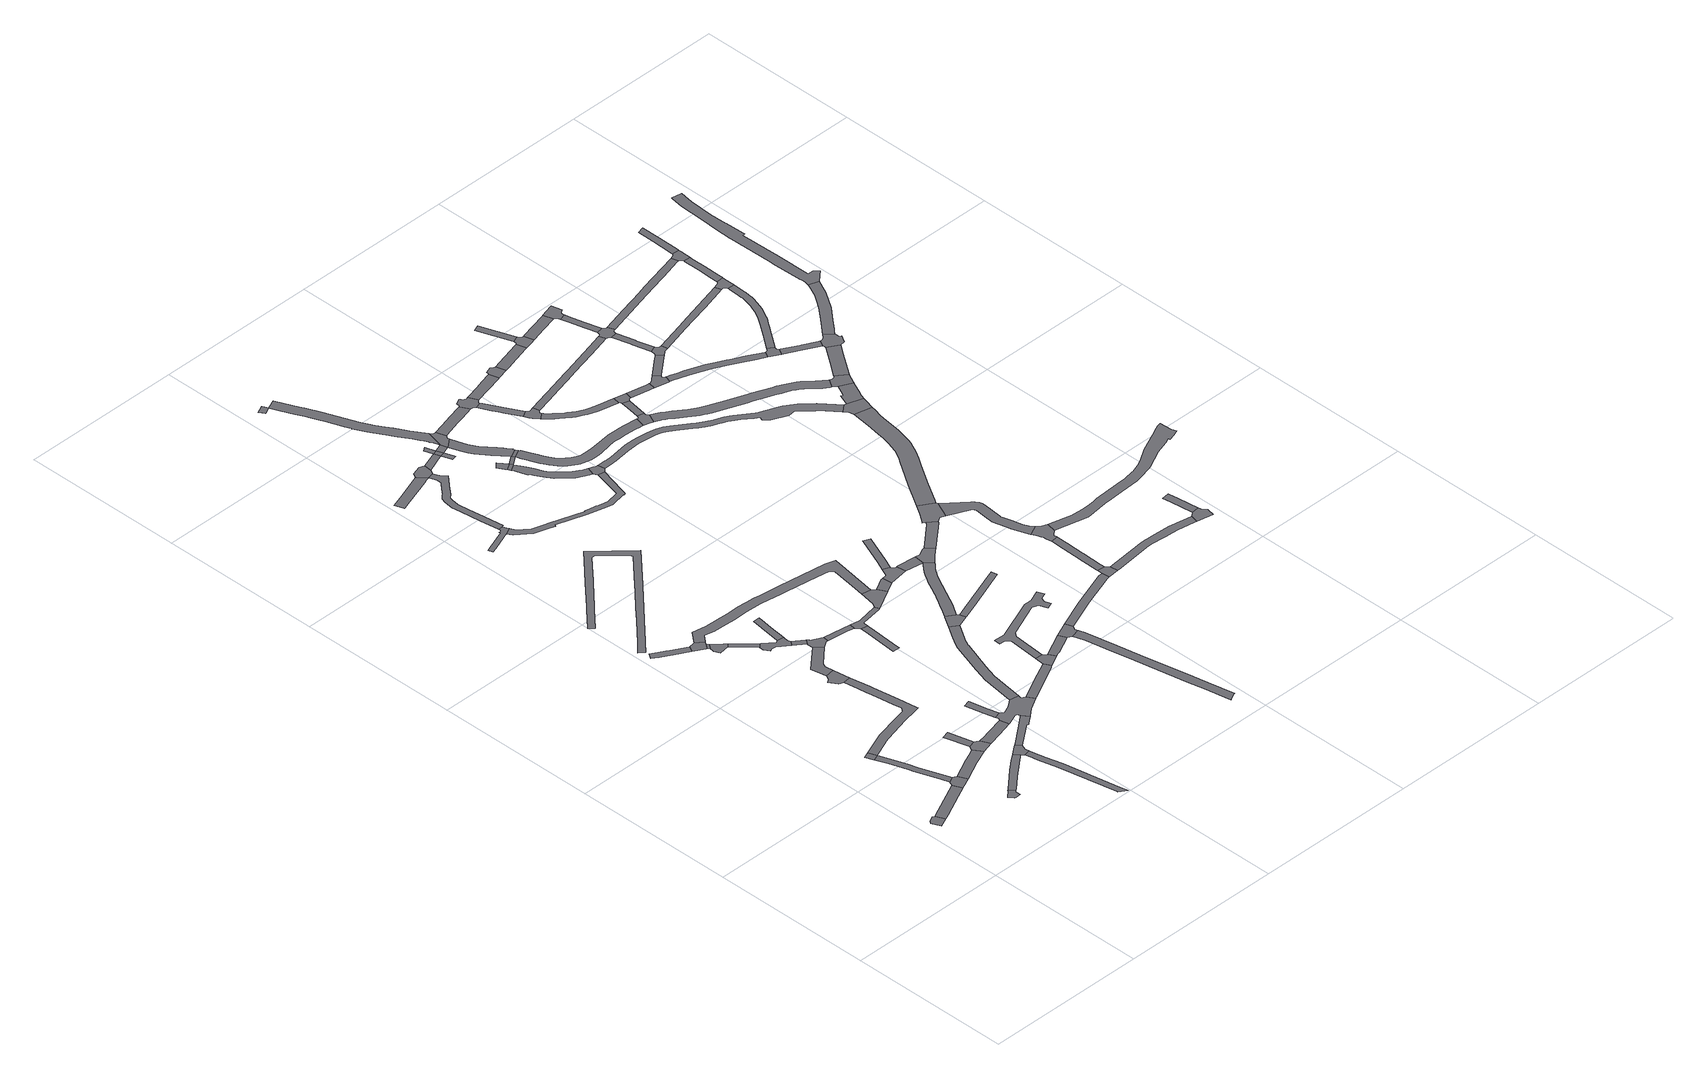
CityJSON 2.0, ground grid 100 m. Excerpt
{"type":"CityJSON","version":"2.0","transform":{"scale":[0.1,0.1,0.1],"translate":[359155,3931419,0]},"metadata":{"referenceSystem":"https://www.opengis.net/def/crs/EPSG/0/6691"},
"CityObjects":{
"road1":{"type":"Road","geometry":[{"type":"MultiSurface","lod":"1","boundaries":[[[0,1,2,3,4,5,6]]]}]},
"road2":{"type":"Road","attributes":{"RoadStructureAttribute.sectionType":"1"},"geometry":[{"type":"MultiSurface","lod":"1","boundaries":[[[7,8,9,3,2,10,11,12,13,14,15]]]}]},
"road3":{"type":"Road","geometry":[{"type":"MultiSurface","lod":"1","boundaries":[[[16,17,18,19]]]}]},
"road4":{"type":"Road","attributes":{"RoadStructureAttribute.sectionType":"1"},"geometry":[{"type":"MultiSurface","lod":"1","boundaries":[[[19,20,21,22,23,24,25,26,27,28,29,16]]]}]},
"road5":{"type":"Road","geometry":[{"type":"MultiSurface","lod":"1","boundaries":[[[14,30,31,32,33,25,24,15]]]}]},
"road6":{"type":"Road","geometry":[{"type":"MultiSurface","lod":"1","boundaries":[[[34,35,36,37,38,39,40,41]]]}]},
"road7":{"type":"Road","attributes":{"RoadStructureAttribute.sectionType":"1"},"geometry":[{"type":"MultiSurface","lod":"1","boundaries":[[[42,43,32,31,44,45,46]]]}]},
"road8":{"type":"Road","attributes":{"RoadStructureAttribute.sectionType":"1"},"geometry":[{"type":"MultiSurface","lod":"1","boundaries":[[[47,48,49,50,37,36,51,52,53,54,55]]]}]},
"road9":{"type":"Road","attributes":{"RoadStructureAttribute.sectionType":"1"},"geometry":[{"type":"MultiSurface","lod":"1","boundaries":[[[56,57,58,59,60,61,62,63,64,65]]]}]},
"road10":{"type":"Road","attributes":{"RoadStructureAttribute.sectionType":"1"},"geometry":[{"type":"MultiSurface","lod":"1","boundaries":[[[66,67,68,69,70,71,72,73,74,75,76,17,16,77,78,79,80,81,82,83,84,85,86,87]]]}]},
"road11":{"type":"Road","geometry":[{"type":"MultiSurface","lod":"1","boundaries":[[[88,89,90,91]]]}]},
"road12":{"type":"Road","geometry":[{"type":"MultiSurface","lod":"1","boundaries":[[[45,92,93,88,91,46]]]}]},
"road13":{"type":"Road","attributes":{"RoadStructureAttribute.sectionType":"1"},"geometry":[{"type":"MultiSurface","lod":"1","boundaries":[[[94,95,96,97,98,99,100,101,102,103,104,105,106,107]]]}]},
"road14":{"type":"Road","geometry":[{"type":"MultiSurface","lod":"1","boundaries":[[[59,108,109,110,111,112,113,114,60]]]}]},
"road15":{"type":"Road","geometry":[{"type":"MultiSurface","lod":"1","boundaries":[[[54,107,106,115,116,117,118,55]]]}]},
"road16":{"type":"Road","attributes":{"RoadStructureAttribute.sectionType":"1"},"geometry":[{"type":"MultiSurface","lod":"1","boundaries":[[[119,120,110,109,121]]]}]},
"road17":{"type":"Road","geometry":[{"type":"MultiSurface","lod":"1","boundaries":[[[122,123,124,125,126,127,128,119,121]]]}]},
"road18":{"type":"Road","attributes":{"RoadStructureAttribute.sectionType":"1"},"geometry":[{"type":"MultiSurface","lod":"1","boundaries":[[[129,130,131,93,92,132,133,134]]]}]},
"road19":{"type":"Road","geometry":[{"type":"MultiSurface","lod":"1","boundaries":[[[135,136,137,66,87,138,139]]]}]},
"road20":{"type":"Road","attributes":{"RoadStructureAttribute.sectionType":"1"},"geometry":[{"type":"MultiSurface","lod":"1","boundaries":[[[140,141,126,125,142,143]]]}]},
"road21":{"type":"Road","attributes":{"RoadStructureAttribute.sectionType":"1"},"geometry":[{"type":"MultiSurface","lod":"1","boundaries":[[[116,144,145,146,147,148,149,150,151,152,153,117]]]}]},
"road22":{"type":"Road","attributes":{"RoadStructureAttribute.sectionType":"1"},"geometry":[{"type":"MultiSurface","lod":"1","boundaries":[[[138,154,155,156,157,158,159,160,139]]]}]},
"road23":{"type":"Road","geometry":[{"type":"MultiSurface","lod":"1","boundaries":[[[161,162,163,164,165,166,167,168,169,170,171,172,173,143,142,174,175]]]}]},
"road24":{"type":"Road","attributes":{"RoadStructureAttribute.sectionType":"1"},"geometry":[{"type":"MultiSurface","lod":"1","boundaries":[[[176,177,178,179,180,181,182,183,184,185,186,187,188,189,190,191,192,193,194,195,196,197,198,199,200,201,202,203,204,205]]]}]},
"road25":{"type":"Road","geometry":[{"type":"MultiSurface","lod":"1","boundaries":[[[206,207,208,209,210,211]]]}]},
"road26":{"type":"Road","attributes":{"RoadStructureAttribute.sectionType":"1"},"geometry":[{"type":"MultiSurface","lod":"1","boundaries":[[[163,212,213,164]]]}]},
"road27":{"type":"Road","attributes":{"RoadStructureAttribute.sectionType":"1"},"geometry":[{"type":"MultiSurface","lod":"1","boundaries":[[[214,215,216,217,218,219,167,166]]]}]},
"road28":{"type":"Road","geometry":[{"type":"MultiSurface","lod":"1","boundaries":[[[220,134,133,221,222,223,224,225,226,227,149,148,228,229,230,231,232,233,234,235,236,206,211]]]}]},
"road29":{"type":"Road","geometry":[{"type":"MultiSurface","lod":"1","boundaries":[[[237,238,239,240,241,242,243,244,245,246,247,248,249,250,251]]]}]},
"road30":{"type":"Road","geometry":[{"type":"MultiSurface","lod":"1","boundaries":[[[212,252,158,157,253,254,255,256,257,258,259,260,213]]]}]},
"road31":{"type":"Road","attributes":{"RoadStructureAttribute.sectionType":"1"},"geometry":[{"type":"MultiSurface","lod":"1","boundaries":[[[261,262,258,257,263,264,265]]]}]},
"road32":{"type":"Road","attributes":{"RoadStructureAttribute.sectionType":"1"},"geometry":[{"type":"MultiSurface","lod":"1","boundaries":[[[266,267,268,269,270,271,272,273,274]]]}]},
"road33":{"type":"Road","attributes":{"RoadStructureAttribute.sectionType":"1"},"geometry":[{"type":"MultiSurface","lod":"1","boundaries":[[[113,275,276,277,278,279,280,281,282,283,284,285,286,287,288,289,290,291,292,293,294,295,296,297,298,299,300,301,302,303,304,305,306,114]]]}]},
"road34":{"type":"Road","attributes":{"RoadStructureAttribute.sectionType":"1"},"geometry":[{"type":"MultiSurface","lod":"1","boundaries":[[[307,308,309,310,311,312,313]]]}]},
"road35":{"type":"Road","attributes":{"RoadStructureAttribute.sectionType":"1"},"geometry":[{"type":"MultiSurface","lod":"1","boundaries":[[[270,314,315,316,317,318,319,320,321,322,323,324,325,326,245,244,327,328,329,330,331,332,333,334,335,336,337,338,339,340,341]]]}]},
"road36":{"type":"Road","attributes":{"RoadStructureAttribute.sectionType":"1"},"geometry":[{"type":"MultiSurface","lod":"1","boundaries":[[[342,343,344,345,346,347,348,231,230]]]}]},
"road37":{"type":"Road","attributes":{"RoadStructureAttribute.sectionType":"1"},"geometry":[{"type":"MultiSurface","lod":"1","boundaries":[[[349,350,351,352,353,354,355,234,233,356,357,358,359,360,361,362]]]}]},
"road38":{"type":"Road","geometry":[{"type":"MultiSurface","lod":"1","boundaries":[[[312,363,364,365,366,367,368,369,370,371,372,261,265,313]]]}]},
"road39":{"type":"Road","geometry":[{"type":"MultiSurface","lod":"1","boundaries":[[[373,271,270,341,374,375,376]]]}]},
"road40":{"type":"Road","attributes":{"RoadStructureAttribute.sectionType":"1"},"geometry":[{"type":"MultiSurface","lod":"1","boundaries":[[[377,378,379,380,381,382,383,384,385,386,387,388,389,390,391,392,393,394,395,396,397,398,399,400,401,402,242,241]]]}]},
"road41":{"type":"Road","attributes":{"RoadStructureAttribute.sectionType":"1"},"geometry":[{"type":"MultiSurface","lod":"1","boundaries":[[[375,374,403,404]]]}]},
"road42":{"type":"Road","geometry":[{"type":"MultiSurface","lod":"1","boundaries":[[[405,346,345,406,407,408]]]}]},
"road43":{"type":"Road","attributes":{"RoadStructureAttribute.sectionType":"1"},"geometry":[{"type":"MultiSurface","lod":"1","boundaries":[[[409,410,411,412,413,414,415,416,417,418,419,420,421,422,423,424,425,426,423,427,428,429,430,431,432,433,434,435,436,437,438,439,440,441,442,443,444,445,446,447,448,449,450,451]]]}]},
"road44":{"type":"Road","geometry":[{"type":"MultiSurface","lod":"1","boundaries":[[[288,452,453,454,369,368,455,456,289]]]}]},
"road45":{"type":"Road","geometry":[{"type":"MultiSurface","lod":"1","boundaries":[[[457,458,459,404]]]}]},
"road46":{"type":"Road","geometry":[{"type":"MultiSurface","lod":"1","boundaries":[[[457,404,403,460]]]}]},
"road47":{"type":"Road","geometry":[{"type":"MultiSurface","lod":"1","boundaries":[[[403,461,462,463,464,460]]]}]},
"road48":{"type":"Road","geometry":[{"type":"MultiSurface","lod":"1","boundaries":[[[465,466,467,468,469,349,362]]]}]},
"road49":{"type":"Road","attributes":{"RoadStructureAttribute.sectionType":"1"},"geometry":[{"type":"MultiSurface","lod":"1","boundaries":[[[470,457,460,471,472,451]]]}]},
"road50":{"type":"Road","geometry":[{"type":"MultiSurface","lod":"1","boundaries":[[[473,474,475,476,477,478]]]}]},
"road51":{"type":"Road","attributes":{"RoadStructureAttribute.sectionType":"1"},"geometry":[{"type":"MultiSurface","lod":"1","boundaries":[[[479,407,406,480,481,482]]]}]},
"road52":{"type":"Road","geometry":[{"type":"MultiSurface","lod":"1","boundaries":[[[477,483,484,485,478]]]}]},
"road53":{"type":"Road","attributes":{"RoadStructureAttribute.sectionType":"1"},"geometry":[{"type":"MultiSurface","lod":"1","boundaries":[[[486,487,456,455,488,489,490,491]]]}]},
"road54":{"type":"Road","geometry":[{"type":"MultiSurface","lod":"1","boundaries":[[[492,493,494,495,496,497,498,409,451,472,499]]]}]},
"road55":{"type":"Road","attributes":{"RoadStructureAttribute.sectionType":"1"},"geometry":[{"type":"MultiSurface","lod":"1","boundaries":[[[485,500,501,478]]]}]},
"road56":{"type":"Road","attributes":{"RoadStructureAttribute.sectionType":"1"},"geometry":[{"type":"MultiSurface","lod":"1","boundaries":[[[472,502,503,504,505,506,507,501,508,509,510,511,512,513,514,515,516,517,499]]]}]},
"road57":{"type":"Road","attributes":{"RoadStructureAttribute.sectionType":"1"},"geometry":[{"type":"MultiSurface","lod":"1","boundaries":[[[518,519,520,521,522,523,524,525,526,527,528,529,530,531,532,533,534,535,536,537,538,539,540,484,483]]]}]},
"road58":{"type":"Road","geometry":[{"type":"MultiSurface","lod":"1","boundaries":[[[541,542,543,544,545,546,547,548,549,550,551,552,553,554,555,556,557,558,405,408]]]}]},
"road59":{"type":"Road","attributes":{"RoadStructureAttribute.sectionType":"1"},"geometry":[{"type":"MultiSurface","lod":"1","boundaries":[[[559,560,561,562,563,564,565,566,567,568,569,570,571,572,573,574]]]}]},
"road60":{"type":"Road","geometry":[{"type":"MultiSurface","lod":"1","boundaries":[[[501,500,575,508]]]}]},
"road61":{"type":"Road","geometry":[{"type":"MultiSurface","lod":"1","boundaries":[[[559,574,576,577,578,579,479,482]]]}]},
"road62":{"type":"Road","attributes":{"RoadStructureAttribute.sectionType":"1"},"geometry":[{"type":"MultiSurface","lod":"1","boundaries":[[[580,581,582,583,584,585,586,587,588,589,590,591,592,593,594,595,468,467,596,597,598,599,600,601,602,603,604,605,606,607]]]}]},
"road63":{"type":"Road","geometry":[{"type":"MultiSurface","lod":"1","boundaries":[[[608,609,486,491,610,611,612,613]]]}]},
"road64":{"type":"Road","attributes":{"RoadStructureAttribute.sectionType":"1"},"geometry":[{"type":"MultiSurface","lod":"1","boundaries":[[[614,615,616,617,618,466,465]]]}]},
"road65":{"type":"Road","geometry":[{"type":"MultiSurface","lod":"1","boundaries":[[[619,620,621,622,529,528,391,390,623]]]}]},
"road66":{"type":"Road","attributes":{"RoadStructureAttribute.sectionType":"1"},"geometry":[{"type":"MultiSurface","lod":"1","boundaries":[[[494,624,625,626,627,628,629,630,631,632,495]]]}]},
"road67":{"type":"Road","attributes":{"RoadStructureAttribute.sectionType":"1"},"geometry":[{"type":"MultiSurface","lod":"1","boundaries":[[[633,634,635,636,637,638,608,613]]]}]},
"road68":{"type":"Road","attributes":{"RoadStructureAttribute.sectionType":"1"},"geometry":[{"type":"MultiSurface","lod":"1","boundaries":[[[639,640,611,610,607]]]}]},
"road69":{"type":"Road","geometry":[{"type":"MultiSurface","lod":"1","boundaries":[[[607,606,641,642,643,644,645,646,647,648,649,639]]]}]},
"road70":{"type":"Road","attributes":{"RoadStructureAttribute.sectionType":"1"},"geometry":[{"type":"MultiSurface","lod":"1","boundaries":[[[650,651,652,653,654,655,656,657,658,659,660,661,662,663,664,665,666,667,668,669,670,671,672,673,674,675,676,677,678,679,680,681,682,683,684,685,686,687,688,689,690,691,692,693,694,695,696,697,698,699,700,701,702,703,704,705,706,707,708,709,575,710]]]}]},
"road71":{"type":"Road","geometry":[{"type":"MultiSurface","lod":"1","boundaries":[[[711,712,630,629,713,714,715,716,717,718,719,720,721,722,723,724,725,726,727,728,729]]]}]},
"road72":{"type":"Road","attributes":{"RoadStructureAttribute.sectionType":"1"},"geometry":[{"type":"MultiSurface","lod":"1","boundaries":[[[730,731,732,733,734,578,577,735,736,737,738]]]}]},
"road73":{"type":"Road","attributes":{"RoadStructureAttribute.sectionType":"1"},"geometry":[{"type":"MultiSurface","lod":"1","boundaries":[[[717,739,740,741,742,743,744,745,746,718]]]}]},
"road74":{"type":"Road","geometry":[{"type":"MultiSurface","lod":"1","boundaries":[[[747,748,749,750,744,743,751,752,753,754,755,756,757,758]]]}]},
"road75":{"type":"Road","attributes":{"RoadStructureAttribute.sectionType":"1"},"geometry":[{"type":"MultiSurface","lod":"1","boundaries":[[[759,760,646,645,761,762,763]]]}]},
"road76":{"type":"Road","attributes":{"RoadStructureAttribute.sectionType":"1"},"geometry":[{"type":"MultiSurface","lod":"1","boundaries":[[[764,765,766,767,723,722,768,769,770]]]}]},
"road77":{"type":"Road","attributes":{"RoadStructureAttribute.sectionType":"1"},"geometry":[{"type":"MultiSurface","lod":"1","boundaries":[[[754,771,772,773,774,775,776,777,778,779,780,781,782,783,784,785,786,787,788,789,790,791,792,793,794,795,796,797,798,799,800,801,755]]]}]},
"road78":{"type":"Road","geometry":[{"type":"MultiSurface","lod":"1","boundaries":[[[802,803,804,805,730,738]]]}]},
"road79":{"type":"Road","geometry":[{"type":"MultiSurface","lod":"1","boundaries":[[[806,807,764,770,808,809,810,811,812,813]]]}]},
"road80":{"type":"Road","geometry":[{"type":"MultiSurface","lod":"1","boundaries":[[[814,815,816,817,818,819,820,821,822,759,763]]]}]},
"road81":{"type":"Road","geometry":[{"type":"MultiSurface","lod":"1","boundaries":[[[823,824,825,826,827,828,829,685,684,830,831,832]]]}]},
"road82":{"type":"Road","attributes":{"RoadStructureAttribute.sectionType":"1"},"geometry":[{"type":"MultiSurface","lod":"1","boundaries":[[[833,834,835,836,837,838,805,804,839,840,841,842,843,844,845]]]}]},
"road83":{"type":"Road","attributes":{"RoadStructureAttribute.sectionType":"1"},"geometry":[{"type":"MultiSurface","lod":"1","boundaries":[[[846,827,826,847,848]]]}]},
"road84":{"type":"Road","attributes":{"RoadStructureAttribute.sectionType":"1"},"geometry":[{"type":"MultiSurface","lod":"1","boundaries":[[[849,850,851,852,853,854,855,856,857,858,859,860,861,862,863,864,865,866,867,868,869,870,871,872,873,874,875,876,877,878,879,880,881,882,883,884,885,886,887,888,889,890,891,892,893,894,895,896,897,898,899,900,901,902,903,904,905,906,907,908,909,910,911,912,913,914,915,916,917,918,919,920,921,922,923,924,925,926,927,619,623]]]}]},
"road85":{"type":"Road","attributes":{"RoadStructureAttribute.sectionType":"1"},"geometry":[{"type":"MultiSurface","lod":"1","boundaries":[[[928,929,930,931,932,933,934,935,936,937,938,939,940,816,815,941,942,943,944,945,946,947,948]]]}]},
"road86":{"type":"Road","geometry":[{"type":"MultiSurface","lod":"1","boundaries":[[[847,949,950,951,952,953,786,785,954,848]]]}]},
"road87":{"type":"Road","geometry":[{"type":"MultiSurface","lod":"1","boundaries":[[[955,956,957,958,959,928,948,960,961,962,963,964,845,844]]]}]},
"road88":{"type":"Road","attributes":{"RoadStructureAttribute.sectionType":"1"},"geometry":[{"type":"MultiSurface","lod":"1","boundaries":[[[965,966,967,809,808,968,969,970,971,972]]]}]},
"road89":{"type":"Road","attributes":{"RoadStructureAttribute.sectionType":"1"},"geometry":[{"type":"MultiSurface","lod":"1","boundaries":[[[973,974,975,976,977,978,979,980,981,982,983,984,747,758]]]}]},
"road90":{"type":"Road","attributes":{"RoadStructureAttribute.sectionType":"1"},"geometry":[{"type":"MultiSurface","lod":"1","boundaries":[[[985,986,987,988,952,951,989,990]]]}]},
"road91":{"type":"Road","attributes":{"RoadStructureAttribute.sectionType":"1"},"geometry":[{"type":"MultiSurface","lod":"1","boundaries":[[[991,992,993,994]]]}]},
"road92":{"type":"Road","geometry":[{"type":"MultiSurface","lod":"1","boundaries":[[[993,995,972,971,996,997,998,999,1000,1001,1002,1003,994]]]}]},
"road93":{"type":"Road","attributes":{"RoadStructureAttribute.sectionType":"1"},"geometry":[{"type":"MultiSurface","lod":"1","boundaries":[[[1004,1005,1006,1007,1008,803,802,1009,1010,1011,1012,1013,1014,1015,1016]]]}]},
"road94":{"type":"Road","geometry":[{"type":"MultiSurface","lod":"1","boundaries":[[[1017,1018,1019,1020,1021,1022,1023,1024,1025,1026,1027,1028,1029,985,990]]]}]},
"road95":{"type":"Road","attributes":{"RoadStructureAttribute.sectionType":"1"},"geometry":[{"type":"MultiSurface","lod":"1","boundaries":[[[1030,1031,1032,1033,1034,1035,1036,1037,1038,1039,1040,818,817,1041,1042,1043,1044,1045,1046,1047,1048,1049,1050,1051,1052,1053,1054,1055,1056,1057,1058]]]}]},
"road96":{"type":"Road","attributes":{"RoadStructureAttribute.sectionType":"1"},"geometry":[{"type":"MultiSurface","lod":"1","boundaries":[[[1059,1060,1061,1062,1063,1064,1065,1066,1067,1068,1069,1070,1071,1072,1073,1074,1075,1076,1077,1078,1079,1080,1081,1082,1083,1084,1085,1086,1087,1088,1089,1090,1091,1092,1093,1094,1095,1096,1097,1098,1099,1100,1101,1102,1103,1104,1105,1106,1107,1108,1109,1110,1111,1112,1113,1114,1115,1116,1117,823,832]]]}]},
"road97":{"type":"Road","attributes":{"RoadStructureAttribute.sectionType":"1"},"geometry":[{"type":"MultiSurface","lod":"1","boundaries":[[[1118,1119,1120,998,997,1121,1122,1123,1124,1125,1126]]]}]},
"road98":{"type":"Road","attributes":{"RoadStructureAttribute.sectionType":"1"},"geometry":[{"type":"MultiSurface","lod":"1","boundaries":[[[1127,1128,1129,1025,1024,1130,1131]]]}]},
"road99":{"type":"Road","attributes":{"RoadStructureAttribute.sectionType":"1"},"geometry":[{"type":"MultiSurface","lod":"1","boundaries":[[[1132,1133,1134,1135,1136,1137,1138,1139,1140]]]}]},
"road100":{"type":"Road","geometry":[{"type":"MultiSurface","lod":"1","boundaries":[[[1141,1142,1143,1144,1145,1146,1147,1132,1140,1148,1149,1150,1127,1131]]]}]},
"road101":{"type":"Road","geometry":[{"type":"MultiSurface","lod":"1","boundaries":[[[1151,1152,1153,1154,979,978,1155,1156,1137,1136,1157,1158,1159,1160,1161,1162,1163,1164]]]}]},
"road102":{"type":"Road","attributes":{"RoadStructureAttribute.sectionType":"1"},"geometry":[{"type":"MultiSurface","lod":"1","boundaries":[[[1165,1166,1167,1168,1169,1170,1171,1172,1173,1151,1164]]]}]},
"road103":{"type":"Road","attributes":{"RoadStructureAttribute.sectionType":"1"},"geometry":[{"type":"MultiSurface","lod":"1","boundaries":[[[1174,1175,1176,1177,1178,1179,1180,1181,1182,1183,1184,1185,1186,1021,1020,1187,1188,1189,1190,1191,1192,1193,1194,1195,1196]]]}]},
"road104":{"type":"Road","geometry":[{"type":"MultiSurface","lod":"1","boundaries":[[[1197,1198,1126,1125,1199,1200,1201,1170,1169,1202,1203,1204,1205,1206]]]}]},
"road105":{"type":"Road","geometry":[{"type":"MultiSurface","lod":"1","boundaries":[[[890,889,1207,1058,1057,1208,1209,1210,1211,1212]]]}]},
"road106":{"type":"Road","geometry":[{"type":"MultiSurface","lod":"1","boundaries":[[[1213,1214,1215,1216,1217,1004,1016]]]}]},
"road107":{"type":"Road","attributes":{"RoadStructureAttribute.sectionType":"1"},"geometry":[{"type":"MultiSurface","lod":"1","boundaries":[[[1216,1218,1219,1220,1221,1217]]]}]},
"road108":{"type":"Road","attributes":{"RoadStructureAttribute.sectionType":"1"},"geometry":[{"type":"MultiSurface","lod":"1","boundaries":[[[1222,1223,1224,1225,1226,1227,1228,1229,1230,1231,1232,1233,1234,1235,1236,1237,1238,1239,1240,1241,1242,1243,1244,1245,957,956,1246,1247,1248,1249,1250,1251,1252,1253,1254,1255,1256,1257,1258,1259,1260,1261,1262]]]}]},
"road109":{"type":"Road","attributes":{"RoadStructureAttribute.sectionType":"1"},"geometry":[{"type":"MultiSurface","lod":"1","boundaries":[[[1263,1264,1265,1266,1212,1211,1267,1268,1269,1270,1271,1272]]]}]},
"road110":{"type":"Road","geometry":[{"type":"MultiSurface","lod":"1","boundaries":[[[1094,1272,1271,1273,1274,1275,1276,1277,1278,1279,1280,1281,1095]]]}]},
"road111":{"type":"Road","geometry":[{"type":"MultiSurface","lod":"1","boundaries":[[[1282,1283,1284,1196,1195,1285,1286,1287,1288,1289]]]}]},
"road112":{"type":"Road","attributes":{"RoadStructureAttribute.sectionType":"1"},"geometry":[{"type":"MultiSurface","lod":"1","boundaries":[[[1143,1290,1291,1292,1293,1294,1295,1296,1297,1144]]]}]},
"road113":{"type":"Road","attributes":{"RoadStructureAttribute.sectionType":"1"},"geometry":[{"type":"MultiSurface","lod":"1","boundaries":[[[1276,1298,1299,1300,1301,1302,1277]]]}]},
"road114":{"type":"Road","attributes":{"RoadStructureAttribute.sectionType":"1"},"geometry":[{"type":"MultiSurface","lod":"1","boundaries":[[[1303,1304,1305,1306,1307,1308,1309,1310,1286,1285]]]}]},
"road115":{"type":"Road","attributes":{"RoadStructureAttribute.sectionType":"1"},"geometry":[{"type":"MultiSurface","lod":"1","boundaries":[[[1160,1311,1312,1313,1314,1315,1316,1317,1318,1319,1320,1321,1322,1323,1324,1161]]]}]},
"road116":{"type":"Road","attributes":{"RoadStructureAttribute.sectionType":"1"},"geometry":[{"type":"MultiSurface","lod":"1","boundaries":[[[1325,1326,1327,1328,1329,1330,1331,1332,1333,1334,1335,1336,1337,1338,1339,1340,1341,1342,1343,1344,1345,1346,1347,1348,1349,1350,1351,1352,1353,1354,1355,1356,1357,1358,1359,1360,1361,1362,1363,1364,1282,1289]]]}]},
"road117":{"type":"Road","geometry":[{"type":"MultiSurface","lod":"1","boundaries":[[[1365,1366,1367,1368,1369,1370,1371,1306,1305,1372,1300,1299,1373,1374]]]}]},
"road118":{"type":"Road","geometry":[{"type":"MultiSurface","lod":"1","boundaries":[[[1375,1376,1377,1378,1294,1293,1379,1380,1381,1347,1346,1382,1383,1384]]]}]},
"road119":{"type":"Road","attributes":{"RoadStructureAttribute.sectionType":"1"},"geometry":[{"type":"MultiSurface","lod":"1","boundaries":[[[1385,1386,1387,1388,1389,1390,1391,1392,1393,1394,1395,1396,1367,1366,1397,1398,1399,1400,1401,1402,1403]]]}]},
"road120":{"type":"Road","attributes":{"RoadStructureAttribute.sectionType":"1"},"geometry":[{"type":"MultiSurface","lod":"1","boundaries":[[[1404,1405,1406,1407,1384,1383,1408,1409,1410,1411,1412,1413]]]}]},
"road121":{"type":"Road","geometry":[{"type":"MultiSurface","lod":"1","boundaries":[[[1412,1414,1415,1416,1417,1418,1419,1420,1318,1317,1421,1422,1413]]]}]},
"road122":{"type":"Road","attributes":{"RoadStructureAttribute.sectionType":"1"},"geometry":[{"type":"MultiSurface","lod":"1","boundaries":[[[1415,1423,1424,1425,1426,1427,1428,1416]]]}]},
"road123":{"type":"Road","geometry":[{"type":"MultiSurface","lod":"1","boundaries":[[[1429,1430,1431,1432,1433,1434,1435,1436,1437,1438,1439,1440,1441,1442,1443,1444,1445,1446,1447,1448,1449,1450,1451,1452,1453,1454,1403,1402,1455,1456]]]}]}
},
"vertices":[
[102,490,0],[118,498,0],[161,517,0],[137,572,0],[121,578,0],[88,560,0],[77,545,0],
[379,688,0],[182,593,0],[171,588,0],[171,522,0],[192,531,0],[339,601,0],[405,633,0],[408,635,0],[382,689,0],
[292,1144,0],[271,1193,0],[235,1178,0],[255,1128,0],
[283,1056,0],[319,945,0],[329,913,0],[380,763,0],[395,717,0],[431,737,0],[418,772,0],[366,925,0],[351,972,0],[316,1078,0],
[434,647,0],[480,669,0],[454,723,0],[431,736,0],
[577,384,0],[577,417,0],[584,423,0],[557,452,0],[513,413,0],[538,385,0],[543,385,0],[545,384,0],
[630,806,0],[582,785,0],[606,730,0],[704,770,0],[669,826,0],
[749,617,0],[682,563,0],[562,459,0],[556,454,0],[592,430,0],[672,498,0],[802,607,0],[813,615,0],[789,648,0],
[88,2527,0],[151,2490,0],[154,2488,0],[241,2439,0],[261,2475,0],[171,2526,0],[152,2536,0],[100,2566,0],[71,2582,0],[51,2550,0],
[608,1693,0],[622,1601,0],[630,1549,0],[631,1544,0],[644,1454,0],[655,1384,0],[663,1331,0],[646,1306,0],[590,1295,0],[424,1253,0],[384,1239,0],[401,1189,0],[404,1191,0],[434,1200,0],[600,1244,0],[696,1263,0],[723,1269,0],[721,1284,0],[704,1396,0],[680,1553,0],[677,1573,0],[657,1700,0],
[723,865,0],[684,1016,0],[640,1005,0],[680,854,0],
[775,791,0],[749,849,0],
[840,557,0],[843,536,0],[852,499,0],[877,402,0],[945,42,0],[946,38,0],[993,8,0],[983,57,0],[916,410,0],[891,509,0],[885,537,0],[878,570,0],[872,607,0],[832,599,0],
[308,2402,0],[313,2400,0],[335,2425,0],[333,2427,0],[337,2432,0],[347,2444,0],[301,2482,0],
[866,635,0],[877,663,0],[853,696,0],[839,685,0],
[347,2415,0],[339,2422,0],[325,2389,0],
[321,2359,0],[339,2324,0],[341,2325,0],[397,2333,0],[417,2352,0],[412,2357,0],[402,2366,0],
[843,869,0],[828,867,0],[795,858,0],[857,813,0],[959,838,0],[945,894,0],
[569,1768,0],[550,1756,0],[581,1705,0],[641,1805,0],[582,1796,0],
[452,2315,0],[441,2327,0],[513,2213,0],[533,2232,0],
[972,734,0],[1020,772,0],[1026,764,0],[1032,769,0],[1080,807,0],[1048,848,0],[1041,840,0],[1018,820,0],[947,766,0],[861,701,0],
[633,1853,0],[633,1854,0],[644,1882,0],[745,1971,0],[705,2016,0],[566,1894,0],[573,1854,0],
[546,2159,0],[574,2155,0],[640,2104,0],[660,2131,0],[653,2150,0],[657,2181,0],[618,2186,0],[599,2179,0],[595,2182,0],[594,2183,0],[573,2201,0],[542,2231,0],[540,2224,0],[510,2184,0],[531,2149,0],
[29,2932,0],[140,3047,0],[156,3064,0],[294,3207,0],[305,3219,0],[440,3359,0],[459,3361,0],[594,3231,0],[597,3212,0],[431,3040,0],[393,3000,0],[301,2904,0],[226,2826,0],[159,2756,0],[98,2693,0],[37,2632,0],[66,2604,0],[127,2665,0],[132,2671,0],[254,2797,0],[327,2873,0],[454,3005,0],[460,3011,0],[662,3222,0],[449,3426,0],[334,3306,0],[265,3235,0],[128,3093,0],[111,3075,0],[0,2960,0],
[988,939,0],[971,1007,0],[947,1120,0],[906,1111,0],[932,994,0],[948,929,0],
[704,2055,0],[725,2082,0],
[660,2202,0],[669,2267,0],[687,2388,0],[646,2386,0],[630,2273,0],[618,2189,0],
[953,909,0],[964,839,0],[1027,867,0],[1032,869,0],[1039,867,0],[1044,864,0],[1048,859,0],[1049,853,0],[1106,828,0],[1129,847,0],[1207,889,0],[1183,934,0],[1157,951,0],[1160,969,0],[1103,978,0],[1057,943,0],[1010,923,0],
[116,3757,0],[142,3767,0],[228,3799,0],[270,3815,0],[272,3816,0],[315,3837,0],[308,3852,0],[299,3871,0],[272,3867,0],[273,3856,0],[267,3853,0],[256,3850,0],[259,3843,0],[131,3795,0],[109,3787,0],
[704,2047,0],[747,1973,0],[747,1974,0],[790,2002,0],[794,2000,0],[799,1999,0],[804,2034,0],[735,2066,0],[736,2072,0],
[974,2009,0],[873,2024,0],[876,1988,0],[922,1982,0],[969,1975,0],
[55,4341,0],[114,4361,0],[281,4418,0],[302,4425,0],[327,4432,0],[283,4483,0],[243,4469,0],[102,4420,0],[36,4398,0],
[382,2486,0],[442,2474,0],[526,2470,0],[592,2468,0],[672,2470,0],[677,2470,0],[780,2462,0],[911,2444,0],[943,2440,0],[1141,2412,0],[1221,2401,0],[1238,2377,0],[1215,2231,0],[1201,2148,0],[1260,2138,0],[1274,2221,0],[1300,2384,0],[1304,2410,0],[1309,2442,0],[1268,2455,0],[1249,2458,0],[951,2499,0],[929,2502,0],[826,2516,0],[786,2522,0],[733,2526,0],[673,2530,0],[626,2529,0],[592,2528,0],[528,2531,0],[449,2534,0],[358,2551,0],
[986,1887,0],[973,1695,0],[1016,1692,0],[1019,1745,0],[1029,1889,0],[1033,1940,0],[990,1944,0],
[331,4420,0],[344,4385,0],[341,4357,0],[332,4347,0],[309,4321,0],[306,4318,0],[276,4281,0],[272,4280,0],[250,4259,0],[238,4225,0],[231,4167,0],[238,4111,0],[255,3990,0],[311,3877,0],[294,4000,0],[280,4100,0],[271,4167,0],[277,4215,0],[284,4235,0],[305,4253,0],[336,4291,0],[356,4314,0],[407,4371,0],[405,4377,0],[402,4379,0],[382,4397,0],[369,4432,0],[366,4441,0],
[1215,894,0],[1322,950,0],[1450,1017,0],[1464,1024,0],[1442,1066,0],[1353,1023,0],[1318,1006,0],
[1319,1632,0],[1282,1573,0],[1243,1511,0],[1227,1477,0],[1226,1475,0],[1161,1278,0],[1135,1186,0],[1192,1175,0],[1219,1263,0],[1280,1449,0],[1281,1451,0],[1294,1481,0],[1295,1483,0],[1370,1600,0],
[1035,1955,0],[1036,1966,0],[1036,1972,0],[1041,1971,0],[1174,1994,0],[1181,1998,0],[1168,2022,0],[1166,2021,0],[1041,1999,0],[1040,1999,0],
[296,4511,0],[378,4470,0],[382,4517,0],[354,4528,0],
[292,3784,0],[375,3718,0],[458,3691,0],[497,3678,0],[501,3689,0],[681,3629,0],[800,3602,0],[837,3593,0],[935,3615,0],[933,3608,0],[944,3610,0],[946,3617,0],[953,3646,0],[998,3815,0],[957,3821,0],[916,3646,0],[837,3629,0],[778,3643,0],[766,3646,0],[752,3647,0],[694,3661,0],[692,3655,0],[494,3721,0],[470,3728,0],[395,3752,0],[331,3804,0],
[501,4515,0],[489,4555,0],
[1447,1124,0],[1538,1061,0],[1516,1104,0],[1492,1121,0],
[590,4692,0],[538,4780,0],[531,4793,0],[495,4855,0],[473,4894,0],[446,4940,0],[427,4974,0],[409,5010,0],[394,5049,0],[333,5208,0],[292,5302,0],[279,5331,0],[260,5373,0],[222,5459,0],[163,5433,0],[148,5468,0],[98,5446,0],[120,5412,0],[166,5424,0],[188,5375,0],[221,5300,0],[244,5249,0],[252,5230,0],[273,5180,0],[288,5145,0],[305,5098,0],[326,5043,0],[341,5006,0],[341,5005,0],[348,4990,0],[366,4953,0],[378,4929,0],[419,4859,0],[421,4856,0],[460,4788,0],[500,4720,0],[520,4685,0],[531,4664,0],[537,4652,0],[537,4651,0],[544,4637,0],[551,4618,0],[563,4582,0],
[1197,2119,0],[1190,2077,0],[1185,2047,0],[1312,2068,0],[1285,2120,0],
[514,4565,0],[493,4626,0],[470,4609,0],
[528,4523,0],
[522,4451,0],[547,4455,0],[552,4456,0],[546,4475,0],
[1445,1627,0],[1432,1662,0],[1420,1677,0],[1367,1709,0],[1365,1706,0],
[541,4574,0],[543,4529,0],[577,4541,0],
[662,4270,0],[629,4240,0],[654,4200,0],[659,4191,0],[660,4190,0],[701,4214,0],
[1663,1178,0],[1554,1069,0],[1569,1076,0],[1686,1131,0],
[671,4172,0],[711,4197,0],[712,4198,0],
[1370,2162,0],[1359,2160,0],[1314,2069,0],[1317,2070,0],[1350,2087,0],[1378,2102,0],
[633,4594,0],[635,4604,0],[642,4612,0],[623,4673,0],[613,4673,0],[603,4677,0],[596,4684,0],[635,4585,0],
[764,4234,0],[753,4251,0],
[578,4538,0],[600,4473,0],[612,4442,0],[618,4431,0],[635,4406,0],[688,4334,0],[806,4279,0],[801,4288,0],[804,4289,0],[795,4303,0],[775,4330,0],[753,4358,0],[694,4433,0],[679,4459,0],[666,4486,0],[656,4514,0],
[681,4155,0],[695,4111,0],[706,4081,0],[711,4082,0],[713,4079,0],[723,4055,0],[746,4012,0],[778,3964,0],[861,3888,0],[928,3852,0],[944,3848,0],[962,3897,0],[935,3907,0],[915,3918,0],[886,3937,0],[866,3952,0],[840,3976,0],[815,4004,0],[792,4036,0],[784,4050,0],[763,4097,0],[745,4136,0],[731,4164,0],
[1508,1327,0],[1526,1351,0],[1738,1438,0],[1748,1438,0],[1776,1426,0],[1796,1377,0],[1833,1392,0],[1818,1428,0],[1830,1456,0],[1866,1471,0],[1849,1512,0],[1777,1483,0],[1729,1483,0],[1474,1379,0],[1407,1384,0],[1404,1344,0],[1442,1341,0],[1462,1318,0],
[1713,1116,0],[1736,1044,0],[1768,883,0],[1794,748,0],[1859,415,0],[1876,328,0],[1909,160,0],[1912,161,0],[1959,185,0],[1960,185,0],[1928,348,0],[1911,436,0],[1847,762,0],[1819,902,0],[1781,1096,0],[1770,1133,0],
[815,4261,0],
[1764,1152,0],[1776,1174,0],[1758,1219,0],[1685,1189,0],
[1599,2090,0],[1580,2068,0],[1562,2046,0],[1547,2025,0],[1535,2008,0],[1526,1991,0],[1520,1981,0],[1514,1970,0],[1489,1920,0],[1466,1876,0],[1461,1866,0],[1449,1845,0],[1448,1844,0],[1430,1813,0],[1408,1776,0],[1389,1745,0],[1467,1748,0],[1515,1843,0],[1574,1958,0],[1575,1961,0],[1578,1961,0],[1586,1976,0],[1596,1991,0],[1610,2010,0],[1625,2028,0],[1645,2050,0],[1655,2062,0],[1611,2103,0],
[1425,2217,0],[1403,2166,0],[1500,2119,0],[1490,2178,0],[1481,2177,0],[1465,2200,0],
[1465,1634,0],[1536,1660,0],[1810,1759,0],[1805,1798,0],[1490,1684,0],
[1014,3880,0],[1004,3880,0],[989,3889,0],[972,3893,0],[1021,3835,0],
[650,4617,0],[756,4645,0],[795,4655,0],[804,4658,0],[804,4659,0],[892,4682,0],[861,4737,0],[763,4711,0],[740,4704,0],
[1488,2255,0],[1546,2396,0],[1564,2439,0],[1524,2455,0],[1517,2439,0],[1447,2270,0],
[1618,2167,0],[1500,2180,0],
[1664,2072,0],[1677,2085,0],[1692,2099,0],[1727,2128,0],[1744,2143,0],[1705,2189,0],[1690,2183,0],[1646,2164,0],[1632,2166,0],
[766,4233,0],[771,4221,0],[776,4208,0],[789,4173,0],[800,4145,0],[809,4125,0],[813,4116,0],[818,4105,0],[827,4088,0],[841,4064,0],[854,4044,0],[867,4026,0],[878,4013,0],[889,4000,0],[902,3989,0],[916,3977,0],[932,3966,0],[947,3957,0],[961,3951,0],[975,3946,0],[999,3940,0],[1022,3936,0],[1041,3934,0],[1059,3934,0],[1063,3934,0],[1082,3936,0],[1104,3938,0],[1176,3951,0],[1207,3956,0],[1229,3957,0],[1250,3957,0],[1304,3956,0],[1366,3951,0],[1393,3948,0],[1418,3944,0],[1433,4006,0],[1349,4015,0],[1317,4019,0],[1270,4020,0],[1245,4019,0],[1208,4017,0],[1183,4014,0],[1093,4002,0],[1063,4001,0],[1060,4001,0],[1034,4001,0],[1019,4002,0],[1003,4006,0],[980,4016,0],[954,4031,0],[942,4040,0],[931,4050,0],[910,4072,0],[884,4111,0],[871,4137,0],[870,4138,0],[860,4166,0],[846,4203,0],[824,4251,0],[821,4250,0],[765,4234,0],
[871,4752,0],[869,4743,0],[898,4682,0],[904,4681,0],[910,4679,0],[914,4674,0],[918,4669,0],[958,4680,0],[958,4691,0],[960,4692,0],[965,4698,0],[974,4703,0],[947,4759,0],[936,4756,0],[926,4758,0],[917,4764,0],[911,4772,0],[905,4780,0],[868,4762,0],
[2198,1379,0],[2169,1376,0],[2051,1334,0],[1960,1303,0],[1942,1295,0],[1798,1184,0],[1977,1258,0],[2182,1328,0],[2203,1331,0],
[959,4590,0],[958,4590,0],[973,4560,0],[991,4526,0],[1035,4443,0],[1073,4464,0],[1011,4580,0],[964,4670,0],
[1122,4457,0],[1099,4451,0],[1089,4452,0],[1080,4456,0],[1050,4414,0],[1061,4397,0],[1074,4380,0],[1087,4364,0],[1120,4393,0],[1118,4403,0],[1123,4412,0],[1132,4416,0],
[1864,2328,0],[1852,2312,0],[1879,2257,0],[1906,2281,0],[1912,2290,0],
[1162,4817,0],[1153,4814,0],[1054,4788,0],[1053,4787,0],[1069,4728,0],[1169,4754,0],[1179,4757,0],
[1095,4355,0],[1115,4334,0],[1134,4315,0],[1137,4313,0],[1155,4296,0],[1178,4278,0],[1203,4260,0],[1210,4256,0],[1228,4244,0],[1256,4229,0],[1282,4217,0],[1310,4206,0],[1339,4197,0],[1362,4191,0],[1464,4170,0],[1473,4212,0],[1378,4232,0],[1354,4237,0],[1330,4245,0],[1306,4253,0],[1284,4264,0],[1264,4273,0],[1261,4275,0],[1240,4287,0],[1219,4302,0],[1199,4316,0],[1180,4332,0],[1161,4349,0],[1160,4350,0],[1143,4367,0],[1126,4385,0],
[2271,1339,0],[2265,1387,0],[2244,1407,0],[2198,1413,0],
[1169,4836,0],[1168,4825,0],[1249,4776,0],[1233,4835,0],[1223,4837,0],[1214,4842,0],[1210,4846,0],[1208,4850,0],
[1944,2309,0],[1974,2295,0],[2021,2398,0],[2015,2408,0],[1930,2461,0],[1894,2404,0],[1864,2362,0],[1848,2342,0],[1865,2329,0],
[1504,3986,0],[1496,3993,0],[1492,4002,0],[1492,4012,0],[1452,4024,0],[1449,4014,0],[1442,4007,0],[1434,3941,0],[1450,3936,0],[1476,3927,0],
[2206,1706,0],[2202,1584,0],[2202,1572,0],[2201,1561,0],[2199,1449,0],[2198,1418,0],[2244,1438,0],[2247,1565,0],[2247,1571,0],[2251,1690,0],[2253,1754,0],[2252,1759,0],[2207,1752,0],
[1462,4081,0],[1515,4140,0],[1475,4154,0],
[1035,3835,0],[1067,3835,0],[1069,3835,0],[1113,3838,0],[1210,3851,0],[1239,3854,0],[1267,3855,0],[1293,3855,0],[1320,3853,0],[1348,3850,0],[1379,3846,0],[1406,3842,0],[1430,3836,0],[1447,3830,0],[1462,3824,0],[1476,3816,0],[1492,3807,0],[1506,3796,0],[1579,3743,0],[1605,3725,0],[1633,3708,0],[1661,3693,0],[1688,3681,0],[1707,3673,0],[1719,3668,0],[1748,3656,0],[1781,3638,0],[1807,3619,0],[1862,3579,0],[1863,3578,0],[1889,3559,0],[1883,3536,0],[1913,3504,0],[2006,3464,0],[2049,3468,0],[2060,3463,0],[2077,3446,0],[2106,3419,0],[2132,3394,0],[2138,3389,0],[2222,3286,0],[2269,3326,0],[2241,3357,0],[2178,3433,0],[2107,3500,0],[2041,3544,0],[2021,3553,0],[1925,3592,0],[1906,3597,0],[1907,3599,0],[1902,3603,0],[1805,3673,0],[1790,3683,0],[1778,3689,0],[1764,3696,0],[1735,3708,0],[1707,3719,0],[1680,3732,0],[1654,3746,0],[1628,3762,0],[1603,3779,0],[1531,3832,0],[1515,3843,0],[1498,3854,0],[1481,3863,0],[1463,3870,0],[1443,3877,0],[1414,3884,0],[1385,3888,0],[1352,3893,0],[1325,3896,0],[1295,3898,0],[1266,3898,0],[1235,3897,0],[1205,3894,0],[1109,3880,0],[1068,3878,0],[1065,3878,0],[1037,3878,0],
[2236,1901,0],[2215,1930,0],[2201,1963,0],[2185,2023,0],[2171,2075,0],[2169,2086,0],[2170,2097,0],[2182,2217,0],[2181,2234,0],[2176,2250,0],[2164,2270,0],[2151,2282,0],[2027,2392,0],[2111,2233,0],[2120,2212,0],[2112,2148,0],[2106,2087,0],[2127,2007,0],[2135,1976,0],[2145,1938,0],[2172,1874,0],
[1520,4149,0],[1528,4154,0],[1538,4155,0],[1547,4197,0],[1517,4203,0],[1472,4164,0],
[2249,1781,0],[2279,1808,0],[2295,1868,0],[2294,1869,0],[2265,1879,0],[2184,1845,0],[2188,1835,0],[2195,1820,0],[2199,1813,0],[2202,1783,0],
[1434,4889,0],[1330,4861,0],[1272,4846,0],[1275,4783,0],[1351,4803,0],[1450,4829,0],[1459,4832,0],[1443,4892,0],
[1227,4441,0],[1268,4452,0],[1460,4502,0],[1487,4509,0],[1653,4552,0],[1805,4592,0],[1789,4631,0],[1642,4593,0],[1467,4547,0],[1450,4542,0],[1266,4494,0],[1258,4492,0],
[1691,4168,0],[1681,4170,0],[1667,4173,0],[1659,4174,0],[1654,4131,0],[1683,4126,0],
[1415,5143,0],[1377,5128,0],[1452,4919,0],[1490,4933,0],
[1451,4899,0],[1503,4843,0],[1534,4851,0],[1518,4912,0],[1512,4912,0],[1506,4913,0],[1501,4916,0],[1497,4920,0],[1493,4924,0],
[2863,1381,0],[2722,1408,0],[2647,1411,0],[2545,1416,0],[2517,1414,0],[2283,1340,0],[2488,1363,0],[2514,1364,0],[2553,1366,0],[2646,1360,0],[2731,1354,0],[2837,1337,0],[2853,1334,0],
[1692,4124,0],[1707,4121,0],[1773,4106,0],[1777,4105,0],[1789,4147,0],[1780,4151,0],[1774,4159,0],[1778,4169,0],[1749,4204,0],[1728,4187,0],[1719,4179,0],[1710,4173,0],[1701,4169,0],
[2235,3113,0],[2221,3022,0],[2212,2980,0],[2202,2933,0],[2194,2905,0],[2178,2863,0],[2160,2827,0],[2145,2802,0],[2137,2789,0],[2023,2614,0],[1940,2478,0],[2028,2429,0],[2110,2562,0],[2191,2688,0],[2228,2744,0],[2236,2759,0],[2247,2777,0],[2252,2786,0],[2272,2825,0],[2283,2850,0],[2293,2879,0],[2302,2915,0],[2314,2970,0],[2322,3019,0],[2335,3101,0],[2339,3129,0],[2352,3178,0],[2358,3204,0],[2252,3230,0],
[1498,3918,0],[1510,3913,0],[1511,3913,0],[1525,3906,0],[1536,3899,0],[1545,3893,0],[1567,3878,0],[1577,3870,0],[1627,3833,0],[1648,3818,0],[1667,3806,0],[1686,3794,0],[1705,3783,0],[1723,3775,0],[1744,3764,0],[1745,3764,0],[1780,3750,0],[1838,3729,0],[1914,3699,0],[1934,3692,0],[1963,3681,0],[2034,3655,0],[2089,3634,0],[2113,3623,0],[2149,3609,0],[2175,3597,0],[2187,3589,0],[2209,3575,0],[2211,3574,0],[2221,3566,0],[2241,3547,0],[2268,3521,0],[2281,3509,0],[2292,3500,0],[2324,3477,0],[2331,3473,0],[2365,3525,0],[2312,3570,0],[2252,3621,0],[2236,3632,0],[2223,3640,0],[2188,3660,0],[2165,3671,0],[2143,3681,0],[2137,3683,0],[2116,3691,0],[2005,3735,0],[1982,3743,0],[1895,3776,0],[1869,3786,0],[1790,3816,0],[1771,3824,0],[1732,3842,0],[1706,3857,0],[1679,3874,0],[1610,3924,0],[1583,3942,0],[1559,3958,0],[1537,3970,0],
[1705,4961,0],[1616,4937,0],[1524,4913,0],[1540,4852,0],[1632,4877,0],[1636,4878,0],[1721,4900,0],[1731,4902,0],[1714,4964,0],
[1880,4311,0],[1873,4304,0],[1861,4295,0],[1785,4175,0],[1915,4281,0],
[1927,4365,0],[1900,4469,0],[1899,4473,0],[1898,4479,0],[1870,4586,0],[1830,4579,0],[1859,4470,0],[1862,4458,0],[1890,4349,0],
[1930,4293,0],[1938,4299,0],[1968,4307,0],[1959,4345,0],[1949,4346,0],[1939,4348,0],[1932,4356,0],[1891,4339,0],[1889,4329,0],[1886,4319,0],
[1809,4661,0],[1809,4651,0],[1806,4641,0],[1798,4635,0],[1815,4591,0],[1824,4586,0],[1870,4596,0],[1873,4606,0],[1882,4611,0],[1891,4614,0],[1875,4655,0],[1865,4654,0],[1856,4659,0],[1849,4666,0],
[1818,4785,0],[1818,4786,0],[1817,4791,0],[1804,4839,0],[1793,4884,0],[1754,4874,0],[1763,4840,0],[1778,4781,0],[1780,4775,0],
[2217,3967,0],[2194,3979,0],[2164,3994,0],[2118,4019,0],[2114,4021,0],[2082,4037,0],[2046,4054,0],[2010,4071,0],[1973,4086,0],[1936,4101,0],[1898,4114,0],[1860,4126,0],[1821,4138,0],[1809,4096,0],[1820,4093,0],[1888,4070,0],[2004,4025,0],[2091,3983,0],[2117,3971,0],[2130,3964,0],[2227,3913,0],[2279,3886,0],[2299,3924,0],
[1799,4986,0],[1748,4973,0],[1741,4901,0],[1747,4893,0],[1751,4883,0],[1792,4894,0],[1793,4904,0],[1799,4913,0],[1807,4919,0],[1816,4924,0],
[2243,3260,0],[2363,3224,0],[2369,3246,0],[2376,3272,0],[2382,3289,0],[2286,3320,0],
[2953,1314,0],[2962,1362,0],[2942,1384,0],[2939,1407,0],[2889,1401,0],
[2923,1537,0],[2915,1601,0],[2865,1595,0],[2872,1544,0],
[3281,2039,0],[3243,2021,0],[3209,2005,0],[3092,1951,0],[3020,1905,0],[2994,1891,0],[2973,1880,0],[2950,1872,0],[2921,1864,0],[2915,1863,0],[2891,1858,0],[2873,1855,0],[2850,1852,0],[2826,1850,0],[2652,1840,0],[2627,1838,0],[2599,1834,0],[2585,1832,0],[2564,1830,0],[2537,1828,0],[2489,1828,0],[2445,1832,0],[2441,1832,0],[2393,1842,0],[2486,1758,0],[2581,1771,0],[2629,1778,0],[2651,1779,0],[2763,1786,0],[2879,1793,0],[2907,1797,0],[2998,1820,0],[3009,1825,0],[3128,1885,0],[3210,1910,0],[3246,1926,0],[3248,1914,0],[3283,1925,0],[3320,1939,0],[3310,1967,0],[3306,2043,0],
[2330,3392,0],[2325,3382,0],[2313,3389,0],[2293,3337,0],[2387,3306,0],[2392,3320,0],[2396,3329,0],[2397,3332,0],[2438,3416,0],[2361,3453,0],
[2440,3421,0],[2442,3424,0],[2469,3479,0],[2471,3483,0],[2406,3530,0],[2402,3524,0],[2393,3518,0],[2383,3516,0],[2374,3520,0],
[2327,3942,0],[2317,3928,0],[2309,3923,0],[2346,3851,0],[2366,3889,0],[2360,3897,0],[2359,3907,0],[2362,3916,0],
[2153,4356,0],[2223,4375,0],[2347,4408,0],[2517,4453,0],[2506,4492,0],[2337,4447,0],[2223,4416,0],[2142,4394,0],
[2571,3623,0],[2617,3687,0],[2548,3729,0],[2543,3721,0],[2474,3624,0],
[2355,3846,0],[2447,3798,0],[2544,3747,0],[2566,3785,0],[2557,3789,0],[2476,3831,0],[2467,3836,0],[2375,3884,0],
[2049,4656,0],[2208,4697,0],[2212,4698,0],[2363,4738,0],[2376,4741,0],[2521,4779,0],[2531,4780,0],[2520,4824,0],[2339,4777,0],[2322,4772,0],[2213,4743,0],[2203,4741,0],[2038,4698,0],[1925,4668,0],
[2368,3924,0],[2430,4008,0],[2469,4061,0],[2484,4082,0],[2498,4102,0],[2512,4123,0],[2514,4127,0],[2526,4149,0],[2538,4172,0],[2549,4194,0],[2558,4217,0],[2565,4241,0],[2568,4249,0],[2574,4273,0],[2580,4298,0],[2584,4322,0],[2586,4347,0],[2587,4372,0],[2587,4376,0],[2588,4411,0],[2589,4423,0],[2589,4433,0],[2546,4434,0],[2546,4424,0],[2545,4386,0],[2544,4375,0],[2543,4350,0],[2542,4335,0],[2541,4325,0],[2537,4301,0],[2535,4292,0],[2530,4273,0],[2523,4249,0],[2515,4225,0],[2505,4202,0],[2493,4180,0],[2476,4147,0],[2462,4126,0],[2448,4105,0],[2395,4033,0],
[2662,3744,0],[2661,3774,0],[2613,3815,0],[2600,3799,0],[2594,3792,0],[2586,3786,0],[2576,3784,0],[2550,3739,0],[2648,3694,0],[2674,3737,0],
[2542,4508,0],[2534,4502,0],[2532,4501,0],[2525,4497,0],[2527,4454,0],[2536,4450,0],[2543,4443,0],[2590,4489,0],[2590,4516,0],[2546,4516,0],
[2856,4155,0],[2847,4132,0],[2838,4111,0],[2826,4089,0],[2814,4067,0],[2800,4046,0],[2762,3990,0],[2756,3982,0],[2750,3974,0],[2743,3967,0],[2731,3952,0],[2676,3888,0],[2675,3790,0],[2690,3807,0],[2738,3863,0],[2804,3940,0],[2878,4052,0],[2919,4141,0],[2857,4159,0],
[2551,4750,0],[2549,4652,0],[2548,4586,0],[2547,4526,0],[2591,4526,0],[2591,4551,0],[2593,4651,0],[2594,4749,0],[2594,4759,0],[2551,4760,0],
[2596,4830,0],[2596,4841,0],[2552,4842,0],[2546,4833,0],[2541,4831,0],[2537,4829,0],[2528,4826,0],[2540,4776,0],[2547,4769,0],
[2596,4851,0],[2598,4987,0],[2600,5108,0],[2557,5096,0],[2555,4988,0],[2552,4852,0],
[2961,4225,0],[2925,4224,0],[2925,4231,0],[2921,4440,0],[2917,4692,0],[2933,4695,0],[2930,4732,0],[2928,4823,0],[2928,4826,0],[2925,4936,0],[2932,5083,0],[2947,5165,0],[2884,5177,0],[2883,5167,0],[2869,5088,0],[2863,4926,0],[2858,4827,0],[2854,4722,0],[2854,4713,0],[2859,4448,0],[2859,4413,0],[2864,4222,0],[2865,4205,0],[2865,4194,0],[2864,4184,0],[2862,4175,0],[2953,4169,0],[2985,4197,0]
]}
